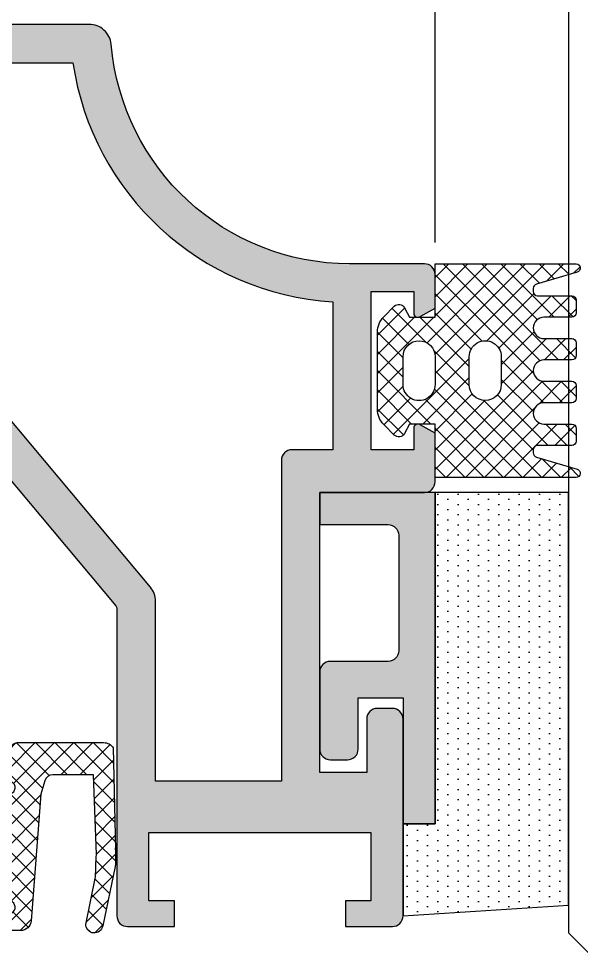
# Model space of a CAD drawing. Header units: inches. Extents: x -772 to 6765, y -813 to 4093.
# Drawn here: x 6010.176 to 6012.811, y 1013.374 to 1017.751 of the extents above; entities that cross this region are included whole.
import ezdxf

# ---------------------------------------------------------------- set-up
doc = ezdxf.new("R2010")
doc.units = ezdxf.units.IN
doc.header["$MEASUREMENT"] = 0
for name, color, linetype in [('aksoy_block', 7, 'Continuous'), ('aksoy_detaytarama', 252, 'Continuous'), ('aksoy_fitil', 1, 'Continuous'), ('aksoy_silikon', 1, 'Continuous'), ('H_FAC_Cam', 153, 'Continuous'), ('H_FAC_Giydirme', 100, 'Continuous'), ('H_GEN_Greyscale1', 251, 'Continuous')]:
    doc.layers.add(name, color=color, linetype=linetype)

# ---------------------------------------------------------------- blocks, each defined once
blk = doc.blocks.new('RYN_0809444', base_point=(177.158836, 216.194827))
at = {"layer": 'aksoy_detaytarama'}
h = blk.add_hatch(dxfattribs=at)
h.set_pattern_fill('ANSI37', color=256, scale=0.2)
h.set_pattern_definition([(45, (-296510.8913200704, 750982.2337700706), (-0.4490128060534576, 0.4490128060534577), []), (135, (-296510.8913200704, 750982.2337700706), (-0.4490128060534577, -0.4490128060534576), [])])
edge = h.paths.add_edge_path()
edge.add_line((177.2704370000283, 221.197938999976), (177.9454370000167, 221.197938999976))
edge.add_line((177.9454370000167, 221.197938999976), (178.1574370000162, 220.9859390000347))
edge.add_arc((178.3701761779541, 221.1978312638434), 0.300260369165913, 224.8857255113442, 292.4531544701015)
edge.add_arc((178.3701765127168, 221.1978315507871), 0.3002605065020956, 292.4530745208347, 360.0205034795984)
edge.add_line((178.6704369999934, 221.197938999976), (178.6704369999934, 222.5979389999993))
edge.add_line((178.6704369999934, 222.5979389999993), (178.2654370000237, 222.5979389999993))
edge.add_arc((178.2653501637029, 222.8981724722516), 0.3002334848101345, 131.2386985463183, 270.0165716184623, ccw=False)
edge.add_line((178.0674369999906, 223.1239389999537), (179.065437000012, 223.9979390000226))
edge.add_line((179.065437000012, 223.9979390000226), (180.8654370000004, 223.9979390000226))
edge.add_arc((181.1654369999887, 223.9979390000226), 0.2999999999883585, 180, 360)
edge.add_line((181.4654369999771, 223.9979390000226), (183.2654370000237, 223.9979390000226))
edge.add_line((183.2654370000237, 223.9979390000226), (184.2624369999976, 223.1239389999537))
edge.add_arc((184.0654009607251, 222.8978431819886), 0.2999041841546833, -89.99311480415571, 48.92878079389948, ccw=False)
edge.add_line((184.065437000012, 222.5979389999993), (183.6634370000102, 222.5979389999993))
edge.add_line((183.6634370000102, 222.5979389999993), (183.6604369999841, 221.197938999976))
edge.add_arc((183.9603434036936, 221.1979771071189), 0.2999064061305548, 180.007280199479, 315.0074960126541)
edge.add_line((184.172436999972, 220.9859390000347), (184.3844369999715, 221.197938999976))
edge.add_line((184.3844369999715, 221.197938999976), (185.609999999986, 221.197938999976))
edge.add_arc((185.6214964356721, 220.7513684799635), 0.4467184766469469, -5.707928818676805, 91.47468710208261, ccw=False)
edge.add_line((186.0659999999916, 220.7069390000543), (186.0659999999916, 216.758938999963))
edge.add_arc((185.5432962717104, 216.7470261879048), 0.5228394616420854, -58.56156133812448, 1.3055879955193177, ccw=False)
edge.add_line((185.8159999999916, 216.3009389999788), (181.0434150000219, 216.197938999976))
edge.add_line((181.0434150000219, 216.197938999976), (181.1434149999986, 216.197938999976))
edge.add_arc((180.8751614135699, 227.7586556919731), 11.56382853639968, 267.01927844717363, 271.32924637550605, ccw=False)
edge.add_line((180.2738430000027, 216.2104719999479), (177.4888430000283, 216.7964719999582))
edge.add_arc((177.557841554557, 217.1894664440792), 0.3990055558974476, 89.99979244128372, 260.04199587673526, ccw=False)
edge.add_line((177.5578429999878, 217.588471999974), (179.7908429999952, 217.1284720000112))
edge.add_arc((179.7784845740708, 203.4279491009545), 13.70052847295572, 85.57924092720691, 89.94831690293438, ccw=False)
edge.add_line((180.8345250000129, 217.0877170000458), (184.5644370000227, 217.2359390000347))
edge.add_line((184.5644370000227, 217.2359390000347), (184.5644370000227, 219.1269389999798))
edge.add_arc((184.1647066155715, 219.1267291045652), 0.3997304395584502, 0.03008557956389211, 73.46997876662846)
edge.add_line((184.2784370000008, 219.5099390000105), (183.6604369999841, 219.697938999976))
edge.add_line((183.6604369999841, 219.697938999976), (177.7324370000279, 220.1499390000245))
edge.add_arc((177.7725174868554, 220.6484128912744), 0.5000826588496826, 180.1688678268312, 265.40294304704173, ccw=False)
edge.add_line((177.2724370000069, 220.6469389999984), (177.2704370000283, 221.197938999976))
edge = h.paths.add_edge_path(flags=16)
edge.add_arc((179.9704417865617, 221.4979431470516), 0.3000041471137613, 225.0000486780895, 269.9990858432164)
edge.add_line((179.9704369999818, 221.197938999976), (182.3644370000111, 221.197938999976))
edge.add_arc((182.3644315905346, 221.4979444094409), 0.3000054095136004, 270.0010331152753, 359.9989668958413)
edge.add_line((182.6644369999995, 221.4979390000226), (182.6644369999995, 222.8979390000459))
edge.add_arc((182.3644315905928, 222.8979335905694), 0.3000054094553928, 0.001033115275507342, 89.99896689584115)
edge.add_line((182.3644370000111, 223.197938999976), (179.9704369999818, 223.197938999976))
edge.add_arc((179.9704424094, 222.8979335905694), 0.3000054094553917, 90.00103310415886, 179.9989668847245)
edge.add_line((179.6704369999934, 222.8979390000459), (179.6704369999934, 221.4979390000226))
edge.add_arc((179.9704428541883, 221.4979444936731), 0.3000058542452493, 180.0010491894835, 225.0000863546096)
at = {"layer": 'aksoy_fitil'}
for points in [[(177.2704370000283, 221.197938999976), (177.9454370000167, 221.197938999976), (178.1574370000162, 220.9859390000347, 0.303668), (178.4848539999803, 220.9203330000164, 0.303668), (178.6704369999934, 221.197938999976), (178.6704369999934, 222.5979389999993), (178.2654370000237, 222.5979389999993, -0.69229), (178.0674369999906, 223.1239389999537), (179.065437000012, 223.9979390000226), (180.8654370000004, 223.9979390000226, 1), (181.4654369999771, 223.9979390000226), (183.2654370000237, 223.9979390000226), (184.2624369999976, 223.1239389999537, -0.69322), (184.065437000012, 222.5979389999993), (183.6634370000102, 222.5979389999993), (183.6604369999841, 221.197938999976, 0.66818), (184.172436999972, 220.9859390000347), (184.3844369999715, 221.197938999976), (185.609999999986, 221.197938999976, -0.451426), (186.0659999999916, 220.7069390000543), (186.0659999999916, 216.758938999963, -0.267328), (185.8159999999916, 216.3009389999788), (181.0434150000219, 216.197938999976), (181.1434149999986, 216.197938999976, -0.018808), (180.2738430000027, 216.2104719999479), (177.4888430000283, 216.7964719999582, -0.9166700000000001), (177.5578429999878, 217.588471999974), (179.7908429999952, 217.1284720000112, -0.019066), (180.8345250000129, 217.0877170000458), (184.5644370000227, 217.2359390000347), (184.5644370000227, 219.1269389999798, 0.33188), (184.2784370000008, 219.5099390000105), (183.6604369999841, 219.697938999976), (177.7324370000279, 220.1499390000245, -0.390055), (177.2724370000069, 220.6469389999984), (177.2704370000283, 221.197938999976)], [(179.7583069999819, 221.2858080000151, 0.198908), (179.9704369999818, 221.197938999976), (182.3644370000111, 221.197938999976, 0.414203), (182.6644369999995, 221.4979390000226), (182.6644369999995, 222.8979390000459, 0.414203), (182.3644370000111, 223.197938999976), (179.9704369999818, 223.197938999976, 0.414203), (179.6704369999934, 222.8979390000459), (179.6704369999934, 221.4979390000226, 0.198908), (179.7583069999819, 221.2858080000151)]]:
    blk.add_lwpolyline(points, format="xyb", close=True, dxfattribs=at)
blk = doc.blocks.new('C4a')
at = {"layer": 'H_FAC_Cam'}
blk.add_lwpolyline([(120.9514458740596, 16.15178501559421), (-28.04855412594043, 16.15178501559421), (-29.04855412594043, 15.15178501559421), (-29.04855412594043, 11.15178501559421), (-28.04855412594043, 10.15178501559421), (120.9514458740596, 10.15178501559421)], dxfattribs=at)
blk = doc.blocks.new('RYN_0341122', base_point=(-1.5, 0))
at = {"layer": 'aksoy_detaytarama', "extrusion": (0, 0, -1)}
h = blk.add_hatch(color=256, dxfattribs=at)
h.dxf.hatch_style = 1
edge = h.paths.add_edge_path()
edge.add_line((-0.5, 10.20000000000073), (-1.199999999999818, 10.20000000000073))
edge.add_ellipse((-1.199990984254218, 9.699990984255127), major_axis=(-0.500009015826883, 0), ratio=1, start_angle=270.0010331097155, end_angle=359.9989668902845)
edge.add_line((-1.699999999999818, 9.700000000000728), (-1.699999999999818, 7.200000000000728))
edge.add_line((-1.699999999999818, 7.200000000000728), (-3.899999999999636, 7.200000000000728))
edge.add_line((-3.899999999999636, 7.200000000000728), (-3.899999999999636, 20.29999999999927))
edge.add_line((-3.899999999999636, 20.29999999999927), (1, 20.29999999999927))
edge.add_ellipse((0.9999909842543995, 20.80000901574487), major_axis=(-0.500009015826883, 0), ratio=1, start_angle=90.0010331097155, end_angle=179.9989668902846)
edge.add_line((1.5, 20.79999999999927), (1.5, 23.06899999999951))
edge.add_line((1.5, 23.06899999999951), (0.8010000000003856, 23.47199999999975))
edge.add_ellipse((0.7000116226469805, 23.29935466036777), major_axis=(-0.2000126637418694, 0), ratio=1, start_angle=239.6746273955176, end_angle=359.8151351984413)
edge.add_line((0.5, 23.29999999999927), (0.5, 22.29999999999927))
edge.add_line((0.5, 22.29999999999927), (-1.5, 22.29999999999927))
edge.add_line((-1.5, 22.29999999999927), (-1.5, 29.70000000000073))
edge.add_line((-1.5, 29.70000000000073), (0.5, 29.70000000000073))
edge.add_line((0.5, 29.70000000000073), (0.5, 28.69800000000032))
edge.add_ellipse((0.699080244211367, 28.69860569159883), major_axis=(-0.1990811656022991, 0), ratio=1, start_angle=0.1743189804747465, end_angle=120.4594006612289)
edge.add_line((0.8000000000001819, 28.52700000000004), (1.5, 28.93100000000049))
edge.add_line((1.5, 28.93100000000049), (1.5, 30.5))
edge.add_ellipse((0.9999909842543995, 30.4999909842544), major_axis=(-0.5000090158268827, 0), ratio=1, start_angle=180.0010331097155, end_angle=269.9989668902845)
edge.add_line((1, 31), (-2.5, 31))
edge.add_ellipse((-2.500278144395334, 42.20016371578535), major_axis=(-11.20016371923906, 0), ratio=1, start_angle=4.748450963244579, end_angle=90.0014228809818, ccw=False)
edge.add_ellipse((-14.70211835105312, 41.15298144254825), major_axis=(-1.047019884400254, 0), ratio=1, start_angle=186.5822111140048, end_angle=228.233127015796)
edge.add_ellipse((-14.70211974577149, 41.15298100890772), major_axis=(-1.04702113685998, 0), ratio=1, start_angle=228.2330858962142, end_angle=269.8840017980053)
edge.add_line((-14.69999999999982, 42.20000000000073), (-52.30000000000018, 42.20000000000073))
edge.add_ellipse((-52.29999098425458, 41.69999098425513), major_axis=(-0.5000090158268794, 0), ratio=1, start_angle=270.0010331097151, end_angle=359.9989668902849)
edge.add_line((-52.80000000000018, 41.70000000000073), (-52.80000000000018, 22.20000000000073))
edge.add_ellipse((-52.29999098425458, 22.20000901574633), major_axis=(-0.5000090158268794, 0), ratio=1, start_angle=0.001033109715537112, end_angle=89.99896689028492)
edge.add_line((-52.30000000000018, 21.70000000000073), (-49, 21.70000000000073))
edge.add_ellipse((-48.99999962646241, 22.19999962646314), major_axis=(-0.4999996264625475, 0), ratio=1, start_angle=89.99995719571343, end_angle=180.000042804287)
edge.add_line((-48.5, 22.20000000000073), (-48.5, 22.70000000000073))
edge.add_ellipse((-48.99999962646241, 22.70000037353832), major_axis=(-0.4999996264625511, 0), ratio=1, start_angle=179.9999571957131, end_angle=270.0000428042866)
edge.add_line((-49, 23.20000000000073), (-51, 23.20000000000073))
edge.add_line((-51, 23.20000000000073), (-51, 26.20000000000073))
edge.add_line((-51, 26.20000000000073), (-41.19999999999982, 26.20000000000073))
edge.add_line((-41.19999999999982, 26.20000000000073), (-40.89999999999964, 26.5))
edge.add_line((-40.89999999999964, 26.5), (-40.60000000000036, 26.20000000000073))
edge.add_line((-40.60000000000036, 26.20000000000073), (-30.80000000000018, 26.20000000000073))
edge.add_line((-30.80000000000018, 26.20000000000073), (-30.80000000000018, 23.20000000000073))
edge.add_line((-30.80000000000018, 23.20000000000073), (-32.80000000000018, 23.20000000000073))
edge.add_ellipse((-32.80000037353777, 22.70000037353832), major_axis=(-0.4999996264625475, 0), ratio=1, start_angle=-90.00004280428657, end_angle=4.280428697680878e-05)
edge.add_line((-33.30000000000018, 22.70000000000073), (-33.30000000000018, 22.20000000000073))
edge.add_ellipse((-32.80000037353777, 22.19999962646314), major_axis=(-0.4999996264625511, 0), ratio=1, start_angle=-4.280428697680878e-05, end_angle=90.00004280428657)
edge.add_line((-32.80000000000018, 21.70000000000073), (-29.5, 21.70000000000073))
edge.add_ellipse((-29.49999962646241, 22.19999962646314), major_axis=(-0.4999996264625475, 0), ratio=1, start_angle=89.99995719571302, end_angle=180.000042804287)
edge.add_line((-29, 22.20000000000073), (-29, 26.20000000000073))
edge.add_line((-29, 26.20000000000073), (-22.85000000000036, 26.20000000000073))
edge.add_line((-22.85000000000036, 26.20000000000073), (-13.4467910000003, 14.99371699999938))
edge.add_ellipse((-13.60000058048106, 14.86515939951626), major_axis=(-0.2000005804818217, 0), ratio=1, start_angle=179.9998855475997, end_angle=219.9998898355755, ccw=False)
edge.add_line((-13.39999999999964, 14.86515900000086), (-13.39999999999964, 0.5))
edge.add_ellipse((-12.90000037353723, 0.4999996264624083), major_axis=(-0.4999996264625475, 0), ratio=1, start_angle=-4.280428697680878e-05, end_angle=90.00004280428698)
edge.add_line((-12.89999999999964, 0), (-10.69999999999982, 0))
edge.add_line((-10.69999999999982, 0), (-10.69999999999982, 1.200000000000728))
edge.add_line((-10.69999999999982, 1.200000000000728), (-11.89999999999964, 1.200000000000728))
edge.add_line((-11.89999999999964, 1.200000000000728), (-11.89999999999964, 4.399999999999636))
edge.add_line((-11.89999999999964, 4.399999999999636), (-1.5, 4.399999999999636))
edge.add_line((-1.5, 4.399999999999636), (-1.5, 1.200000000000728))
edge.add_line((-1.5, 1.200000000000728), (-2.699999999999818, 1.200000000000728))
edge.add_line((-2.699999999999818, 1.200000000000728), (-2.699999999999818, 0))
edge.add_line((-2.699999999999818, 0), (-0.5, 0))
edge.add_ellipse((-0.4999996264624083, 0.4999996264624083), major_axis=(-0.4999996264625478, 0), ratio=1, start_angle=89.99995719571302, end_angle=180.000042804287)
edge.add_line((0, 0.5), (0, 9.700000000000728))
edge.add_ellipse((-0.5000090157456005, 9.699990984255127), major_axis=(-0.5000090158268827, 0), ratio=1, start_angle=180.0010331097155, end_angle=269.9989668902845)
h.paths.add_polyline_path([(-50.99378700000034, 40.39999999999964), (-22.29378699999961, 40.39999999999964), (-22.29378699999961, 39.10000000000036), (-22.09378699999979, 39.10000000000036), (-22.09378699999979, 29.29999999999927), (-22.29378699999961, 29.29999999999927), (-22.29378699999961, 28), (-50.99378700000034, 28), (-50.99378700000034, 29.29999999999927), (-51.19378700000016, 29.29999999999927), (-51.19378700000016, 39.10000000000036), (-50.99378700000034, 39.10000000000036)], flags=16)
edge = h.paths.add_edge_path(flags=16)
edge.add_line((-3.293786999999611, 22.29999999999927), (-5.193787000000157, 22.29999999999927))
edge.add_ellipse((-5.193777984254556, 21.79999098425367), major_axis=(-0.500009015826883, 0), ratio=1, start_angle=270.0010331097155, end_angle=359.9989668902845)
edge.add_line((-5.693787000000157, 21.79999999999927), (-5.693787000000157, 6.799999999999272))
edge.add_line((-5.693787000000157, 6.799999999999272), (-11.59378699999979, 6.799999999999272))
edge.add_line((-11.59378699999979, 6.799999999999272), (-11.59378699999979, 15.22920599999998))
edge.add_ellipse((-12.59378915288645, 15.22920542100654), major_axis=(-1.000002152886829, 0), ratio=1, start_angle=180.0000331738088, end_angle=219.9993706442425)
edge.add_line((-11.82773600000019, 15.87198600000011), (-20.49378700000034, 26.20000000000073))
edge.add_line((-20.49378700000034, 26.20000000000073), (-20.49378700000034, 40.39999999999964))
edge.add_line((-20.49378700000034, 40.39999999999964), (-15.45552099999986, 40.39999999999964))
edge.add_ellipse((-2.494519803029669, 42.30013865663184), major_axis=(-13.09954498989529, 0), ratio=1, start_angle=8.340394098093926, end_angle=86.50193201374347)
edge.add_line((-3.293786999999611, 29.22500000000036), (-3.293786999999611, 22.29999999999927))
at = {"layer": 'H_FAC_Giydirme'}
blk.add_lwpolyline([(22.85000000000036, 26.20000000000073), (13.4467910000003, 14.99371699999938, 0.176327), (13.39999999999964, 14.86515900000086), (13.39999999999964, 0.5, -0.414214), (12.89999999999964, 0), (10.69999999999982, 0), (10.69999999999982, 1.200000000000728), (11.89999999999964, 1.200000000000728), (11.89999999999964, 4.399999999999636), (1.5, 4.399999999999636), (1.5, 1.200000000000728), (2.699999999999818, 1.200000000000728), (2.699999999999818, 0), (0.5, 0, -0.414214), (0, 0.5), (0, 9.700000000000728, -0.414203), (0.5, 10.20000000000073), (0.5, 10.20000000000073), (1.199999999999818, 10.20000000000073, -0.414203), (1.699999999999818, 9.700000000000728), (1.699999999999818, 7.200000000000728), (3.899999999999636, 7.200000000000728), (3.899999999999636, 20.29999999999927), (-1, 20.29999999999927, -0.414203), (-1.5, 20.79999999999927), (-1.5, 23.06899999999951), (-0.8010000000003856, 23.47199999999975, -0.578168), (-0.5, 23.29999999999927), (-0.5, 22.29999999999927), (1.5, 22.29999999999927), (1.5, 29.70000000000073), (-0.5, 29.70000000000073), (-0.5, 28.69800000000032, -0.57901), (-0.8000000000001819, 28.52700000000004), (-1.5, 28.93100000000049), (-1.5, 30.5, -0.414203), (-1, 31), (2.5, 31, 0.39015), (13.66200000000026, 41.27299999999923, -0.183764), (14.00469700000031, 41.93391300000076, -0.183764), (14.69999999999982, 42.20000000000073), (52.30000000000018, 42.20000000000073, -0.414203)], format="xyb", dxfattribs=at)
blk.add_lwpolyline([(3.293786999999611, 22.29999999999927), (5.193787000000157, 22.29999999999927, -0.414203), (5.693787000000157, 21.79999999999927), (5.693787000000157, 6.799999999999272), (11.59378699999979, 6.799999999999272), (11.59378699999979, 15.22920599999998, -0.176324), (11.82773600000019, 15.87198600000011), (20.49378700000034, 26.20000000000073), (20.49378700000034, 40.39999999999964), (15.45552099999986, 40.39999999999964, -0.354912), (3.293786999999611, 29.22500000000036), (3.293786999999611, 22.29999999999927)], format="xyb", close=True, dxfattribs=at)
blk = doc.blocks.new('RYN_0341116', base_point=(-27.004807, -19.827714))
at = {"layer": 'aksoy_detaytarama', "extrusion": (0, 0, -1)}
h = blk.add_hatch(color=256, dxfattribs=at)
h.dxf.hatch_style = 1
edge = h.paths.add_edge_path()
edge.add_line((25.30480700000044, -6.327713999999105), (25.30480700000044, -11.72771400000056))
edge.add_ellipse((24.80479798425484, -11.72770498425496), major_axis=(-0.500009015826883, 0), ratio=1, start_angle=90.00103310971548, end_angle=179.9989668902845, ccw=False)
edge.add_line((24.80480700000044, -12.22771400000056), (22.10480699999971, -12.22771400000056))
edge.add_ellipse((22.10481651574548, -12.72772251572796), major_axis=(-0.5000085158179476, 0), ratio=1, start_angle=270.0010904055717, end_angle=359.9990241861407)
edge.add_line((21.60480800000005, -12.72771400000056), (21.60480699999971, -16.3277139999991))
edge.add_ellipse((22.10481651574548, -16.3277044842353), major_axis=(-0.500009515836318, 0), ratio=1, start_angle=0.001090405456993324, end_angle=89.99902418602612)
edge.add_line((22.10480800000005, -16.8277139999991), (22.90480699999989, -16.8277139999991))
edge.add_ellipse((22.90479848425446, -16.3277044842353), major_axis=(-0.5000095158363166, 0), ratio=1, start_angle=90.00097581397392, end_angle=179.998909594543)
edge.add_line((23.40480800000023, -16.3277139999991), (23.40480699999989, -13.92771399999947))
edge.add_line((23.40480699999989, -13.92771399999947), (25.50480700000026, -13.92771399999947))
edge.add_line((25.50480700000026, -13.92771399999947), (25.50480700000026, -19.8277139999991))
edge.add_line((25.50480700000026, -19.8277139999991), (27.00480700000026, -19.8277139999991))
edge.add_line((27.00480700000026, -19.8277139999991), (27.00480700000026, -4.327713999999105))
edge.add_line((27.00480700000026, -4.327713999999105), (21.60480699999971, -4.327713999999105))
edge.add_line((21.60480699999971, -4.327713999999105), (21.60480699999971, -5.827713999999105))
edge.add_line((21.60480699999971, -5.827713999999105), (24.80480700000044, -5.827713999999105))
edge.add_ellipse((24.80479798425484, -6.327723015744706), major_axis=(-0.500009015826883, 0), ratio=1, start_angle=180.0010331097155, end_angle=269.99896689028446, ccw=False)
at = {"layer": 'H_FAC_Giydirme'}
blk.add_lwpolyline([(-25.30480700000044, -6.327713999999105), (-25.30480700000044, -11.72771400000056, 0.414203), (-24.80480700000044, -12.22771400000056), (-22.10480699999971, -12.22771400000056, -0.414203), (-21.60480800000005, -12.72771400000056), (-21.60480699999971, -16.3277139999991, -0.414203), (-22.10480800000005, -16.8277139999991), (-22.90480699999989, -16.8277139999991, -0.414203), (-23.40480800000023, -16.3277139999991), (-23.40480699999989, -13.92771399999947), (-25.50480700000026, -13.92771399999947), (-25.50480700000026, -19.8277139999991), (-27.00480700000026, -19.8277139999991), (-27.00480700000026, -4.327713999999105), (-21.60480699999971, -4.327713999999105), (-21.60480699999971, -5.827713999999105), (-24.80480700000044, -5.827713999999105, 0.414203), (-25.30480700000044, -6.327713999999105)], format="xyb", close=True, dxfattribs=at)
blk = doc.blocks.new('0809300')
at = {"layer": 'aksoy_detaytarama'}
h = blk.add_hatch(dxfattribs=at)
h.set_pattern_fill('ANSI37', color=256, scale=0.2, angle=-89.99999999999999)
h.set_pattern_definition([(315, (750946.8435249602, 296493.116668885), (0.4490128060534576, 0.4490128060534577), []), (45.00000000000001, (750946.8435249602, 296493.116668885), (-0.4490128060534577, 0.4490128060534576), [])])
edge = h.paths.add_edge_path(flags=16)
edge.add_arc((194.942567188642, 218.1085057546734), 0.75, -180, 0, ccw=False)
edge.add_line((194.192567188642, 218.1085057546734), (194.192567188642, 219.4085057546617))
edge.add_arc((194.942567188642, 219.4085057546617), 0.75, 0, 180, ccw=False)
edge.add_line((195.692567188642, 219.4085057546617), (195.692567188642, 218.1085057546734))
edge = h.paths.add_edge_path(flags=16)
edge.add_arc((191.8415671887342, 218.1085057546734), 0.75, -180, 0, ccw=False)
edge.add_line((191.0915671887342, 218.1085057546734), (191.0915671887342, 219.4085057546617))
edge.add_arc((191.8415671887342, 219.4085057546617), 0.75, 0, 180, ccw=False)
edge.add_line((192.5915671887342, 219.4085057546617), (192.5915671887342, 218.1085057546734))
edge = h.paths.add_edge_path()
edge.add_arc((195.8924108300585, 216.9487841324822), 1.000156397394438, 314.99505725670565, 359.9840526185026, ccw=False)
edge.add_line((196.5995671886485, 216.2415057546459), (196.1045671886532, 215.7465057546506))
edge.add_arc((195.8928868019822, 215.9584583732528), 0.2995538326136205, 208.0694758132345, 314.9631810119476, ccw=False)
edge.add_line((195.6285671887454, 215.8175057546468), (195.3925671887118, 216.2585057546385))
edge.add_line((195.3925671887118, 216.2585057546385), (194.192567188642, 216.2585057546385))
edge.add_line((194.192567188642, 216.2585057546385), (194.192567188642, 213.7585057546385))
edge.add_line((194.192567188642, 213.7585057546385), (187.5925671886653, 213.7585057546385))
edge.add_arc((187.592566138956, 213.9585056046738), 0.1999998500381231, 106.2599039837807, 270.0003007197674, ccw=False)
edge.add_line((187.536567188683, 214.150505754631), (189.4495671887416, 214.7165057546226))
edge.add_arc((189.3929071148567, 214.9079580611686), 0.1996605861315587, 286.4860546572616, 359.8702033488884)
edge.add_line((189.5925671886653, 214.9075057546725), (189.5925671886653, 215.0585057546268))
edge.add_arc((189.3925659724035, 215.0585045383767), 0.2000012162654376, 0.0003484278683281016, 89.99965155545651)
edge.add_line((189.3925671887118, 215.2585057546385), (187.7925671887351, 215.2585057546385))
edge.add_arc((187.792570908077, 215.4585094740502), 0.2000037194463512, 180.0010655098324, 269.99893450684255, ccw=False)
edge.add_line((187.5925671886653, 215.4585057546501), (187.5925671886653, 216.0585057546268))
edge.add_arc((187.7925709080771, 216.0585020352267), 0.2000037194463807, 90.00106549316558, 179.9989344901595, ccw=False)
edge.add_line((187.7925671887351, 216.2585057546385), (189.0925671886653, 216.2585057546385))
edge.add_arc((189.0925671886653, 216.7585057546385), 0.5, 270, 450)
edge.add_line((189.0925671886653, 217.2585057546385), (187.7925671887351, 217.2585057546385))
edge.add_arc((187.792570908077, 217.4585094740502), 0.2000037194463512, 180.0010655098324, 269.99893450684255, ccw=False)
edge.add_line((187.5925671886653, 217.4585057546501), (187.5925671886653, 218.0585057546268))
edge.add_arc((187.7925709080771, 218.0585020352267), 0.2000037194463807, 90.00106549316558, 179.9989344901595, ccw=False)
edge.add_line((187.7925671887351, 218.2585057546385), (189.0925671886653, 218.2585057546385))
edge.add_arc((189.0925671886653, 218.7585057546385), 0.5, 270, 450)
edge.add_line((189.0925671886653, 219.2585057546385), (187.7925671887351, 219.2585057546385))
edge.add_arc((187.792570908077, 219.4585094740502), 0.2000037194463512, 180.0010655098324, 269.99893450684255, ccw=False)
edge.add_line((187.5925671886653, 219.4585057546501), (187.5925671886653, 220.0585057546268))
edge.add_arc((187.7925709080771, 220.0585020352267), 0.2000037194463807, 90.00106549316558, 179.9989344901595, ccw=False)
edge.add_line((187.7925671887351, 220.2585057546385), (189.0925671886653, 220.2585057546385))
edge.add_arc((189.0925671886653, 220.7585057546385), 0.5, 270, 450)
edge.add_line((189.0925671886653, 221.2585057546385), (187.7925671887351, 221.2585057546385))
edge.add_arc((187.7925709080771, 221.4585094740503), 0.200003719446408, 180.0010655098486, 269.9989345068263, ccw=False)
edge.add_line((187.5925671886653, 221.4585057546501), (187.5925671886653, 222.0585057546268))
edge.add_arc((187.7925709080771, 222.0585020352266), 0.2000037194464092, 90.00106549317371, 179.9989344901513, ccw=False)
edge.add_line((187.7925671887351, 222.2585057546385), (189.3925671887118, 222.2585057546385))
edge.add_arc((189.3925659724035, 222.4585069709002), 0.200001216265438, 270.0003484445435, 359.9996515721317)
edge.add_line((189.5925671886653, 222.4585057546501), (189.5925671886653, 222.6095057546627))
edge.add_arc((189.3929071148958, 222.6090534481375), 0.1996605860925651, 0.1297966594887855, 73.51394535111405)
edge.add_line((189.4495671887416, 222.8005057546543), (187.536567188683, 223.3665057546459))
edge.add_arc((187.592566138956, 223.5585059046031), 0.1999998500381107, 89.99969928023262, 253.7400960162193, ccw=False)
edge.add_line((187.5925671886653, 223.7585057546385), (194.192567188642, 223.7585057546385))
edge.add_line((194.192567188642, 223.7585057546385), (194.192567188642, 221.2585057546385))
edge.add_line((194.192567188642, 221.2585057546385), (195.3895671886858, 221.2585057546385))
edge.add_line((195.3895671886858, 221.2585057546385), (195.6285671887454, 221.6995057546301))
edge.add_arc((195.8933219227359, 221.5586183162671), 0.2999072180839832, 44.95166133967632, 151.980626918249, ccw=False)
edge.add_line((196.1055671887007, 221.7705057546264), (196.5995671886485, 221.275505754631))
edge.add_arc((195.8924108300584, 220.5682273767947), 1.000156397394497, 0.015947381499017865, 45.00494274329321, ccw=False)
edge.add_line((196.8925671887118, 220.5685057546361), (196.8925671887118, 216.9485057546408))
at = {"layer": 'aksoy_fitil'}
blk.add_lwpolyline([(196.8925671887118, 216.9485057546408, -0.1988624512253228), (196.5995671886485, 216.2415057546459), (196.1045671886532, 215.7465057546506, -0.503459999999977), (195.6285671887454, 215.8175057546468), (195.3925671887118, 216.2585057546385), (194.192567188642, 216.2585057546385), (194.192567188642, 213.7585057546385), (187.5925671886653, 213.7585057546385, -0.8673000000000891), (187.536567188683, 214.150505754631), (189.4495671887416, 214.7165057546226, 0.331609999999992), (189.5925671886653, 214.9075057546725), (189.5925671886653, 215.0585057546268, 0.4142099999999422), (189.3925671887118, 215.2585057546385), (187.7925671887351, 215.2585057546385, -0.4142026688321305), (187.5925671886653, 215.4585057546501), (187.5925671886653, 216.0585057546268, -0.4142026688320888), (187.7925671887351, 216.2585057546385), (189.0925671886653, 216.2585057546385, 0.9999999999999999), (189.0925671886653, 217.2585057546385), (187.7925671887351, 217.2585057546385, -0.4142026688321305), (187.5925671886653, 217.4585057546501), (187.5925671886653, 218.0585057546268, -0.4142026688320472), (187.7925671887351, 218.2585057546385), (189.0925671886653, 218.2585057546385, 0.9999999999999999), (189.0925671886653, 219.2585057546385), (187.7925671887351, 219.2585057546385, -0.4142026688321721), (187.5925671886653, 219.4585057546501), (187.5925671886653, 220.0585057546268, -0.4142026688320888), (187.7925671887351, 220.2585057546385), (189.0925671886653, 220.2585057546385, 0.9999999999999999), (189.0925671886653, 221.2585057546385), (187.7925671887351, 221.2585057546385, -0.4142026688320056), (187.5925671886653, 221.4585057546501), (187.5925671886653, 222.0585057546268, -0.4142026688319639), (187.7925671887351, 222.2585057546385), (189.3925671887118, 222.2585057546385, 0.4142099999999422), (189.5925671886653, 222.4585057546501), (189.5925671886653, 222.6095057546627, 0.331609999999992), (189.4495671887416, 222.8005057546543), (187.536567188683, 223.3665057546459, -0.8673000000000892), (187.5925671886653, 223.7585057546385), (194.192567188642, 223.7585057546385), (194.192567188642, 221.2585057546385), (195.3895671886858, 221.2585057546385), (195.6285671887454, 221.6995057546301, -0.5042000000000195), (196.1055671887007, 221.7705057546264), (196.5995671886485, 221.275505754631, -0.1988624512253072), (196.8925671887118, 220.5685057546361)], format="xyb", close=True, dxfattribs=at)
for points in [[(192.5915671887342, 218.1085057546734, -1), (191.0915671887342, 218.1085057546734), (191.0915671887342, 219.4085057546617, -1), (192.5915671887342, 219.4085057546617), (192.5915671887342, 218.1085057546734, -1)], [(195.692567188642, 218.1085057546734, -1), (194.192567188642, 218.1085057546734), (194.192567188642, 219.4085057546617, -1), (195.692567188642, 219.4085057546617), (195.692567188642, 218.1085057546734, -1)]]:
    blk.add_lwpolyline(points, format="xyb", dxfattribs=at)
blk = doc.blocks.new('dt-p103')
at = {"layer": 'aksoy_detaytarama'}
h = blk.add_hatch(dxfattribs=at)
h.set_pattern_fill('DOTS', color=256, scale=0.3)
h.set_pattern_definition([(0, (-9496.669139641337, -5630.590523618623), (0.238125, 0.47625), [0, -0.47625])])
h.paths.add_polyline_path([(41.80000262637623, -144.2462117763935), (42.30000300006941, -151.9874347184086), (61.60000300011598, -151.9874347184086), (61.60000300011598, -145.7462117763935), (46.10000300011598, -145.7462117763935), (46.10000300011598, -144.2462117763935)])
at = {"layer": 'aksoy_silikon'}
blk.add_lwpolyline([(41.80000262637623, -144.2462117763935), (42.30000300006941, -151.9874347184086), (61.60000300011598, -151.9874347184086), (61.60000300011598, -145.7462117763935), (46.10000300011598, -145.7462117763935), (46.10000300011598, -144.2462117763935)], close=True, dxfattribs=at)
at = {"layer": 'H_GEN_Greyscale1'}
blk.add_line((73.30000000004657, -145.7462117763935), (191.3000030000694, -145.7462117763935), dxfattribs=at)
at = {"layer": 'aksoy_block', "extrusion": (0, 0, -1), "rotation": 90}
for name, p in [('RYN_0341122', (-41.30000300006941, -145.7462117763935)), ('RYN_0341116', (-46.10000300011598, -145.7462117763935))]:
    blk.add_blockref(name, p, dxfattribs=at)
at = {"layer": 'aksoy_block'}
for name, p in [('RYN_0809444', (40.99439899995923, -130.7855467165355)), ('C4a', (69.04855412594043, -168.1392197338864))]:
    blk.add_blockref(name, p, dxfattribs=at)
at = {"layer": 'aksoy_block', "rotation": 90}
blk.add_blockref('0809300', (286.0606274185702, -339.9387789650355), dxfattribs=at)

msp = doc.modelspace()

# ---------------------------------------------------------------- block references
at = {"layer": 'aksoy_block', "xscale": 0.1000000000000014, "yscale": 0.1000000000000014, "zscale": 0.1000000000000014, "rotation": 89.99904832702414}
msp.add_blockref('dt-p103', (5997.551015189056, 1009.374666769667), dxfattribs=at)

doc.saveas('drawing.dxf')
